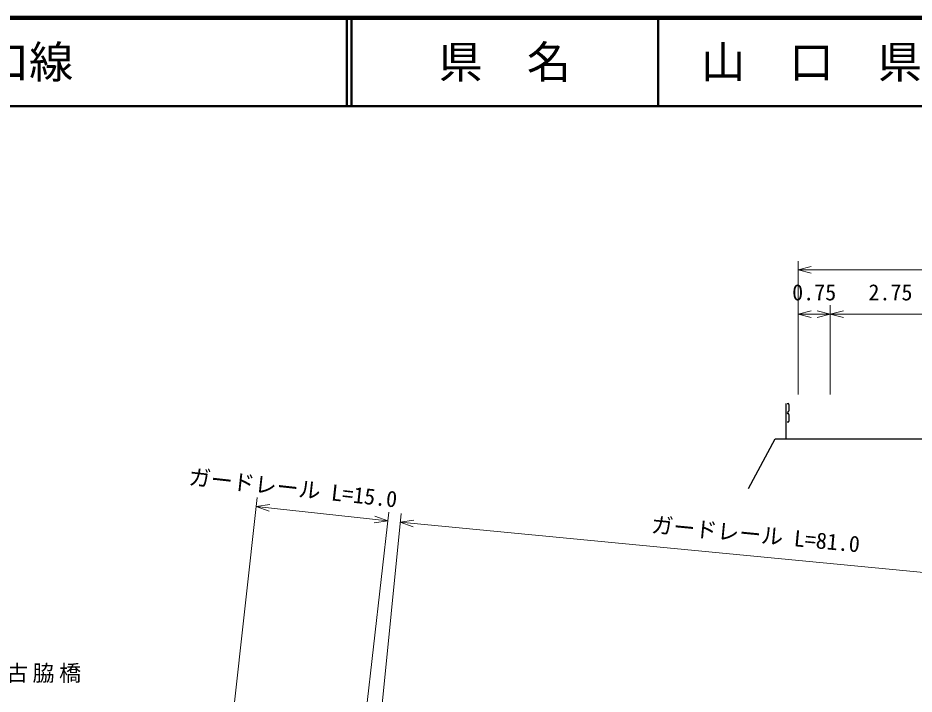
# Model space of a CAD drawing. Units: millimetres, scale not verified. Extents: x 40000 to 680000, y 20000 to 380000.
# Drawn here: x 260474 to 361994, y 303380 to 380000 of the extents above; entities that cross this region are included whole.
import ezdxf
from ezdxf.enums import TextEntityAlignment as Align

# ---------------------------------------------------------------- set-up
doc = ezdxf.new("R2010")
doc.units = ezdxf.units.MM
doc.header["$LTSCALE"] = 1000
for name, color, linetype, lineweight in [('M-BGD', 7, 'Continuous', 25), ('M-STR-HTXT', 7, 'Continuous', 13), ('M-TTL', 2, 'Continuous', 140), ('M-TTL-LINE', 7, 'Continuous', 50)]:
    doc.layers.add(name, color=color, linetype=linetype, lineweight=lineweight)
doc.layers.add('M-TTL-TXT', color=7, linetype='Continuous')
doc.styles.add('ＭＳ ゴシック', font='')
doc.styles.get('ＭＳ ゴシック').set_extended_font_data('MS Gothic')

msp = doc.modelspace()

# ---------------------------------------------------------------- linework, layer by layer
at = {"layer": 'M-BGD'}
for p, q in [((347520, 332311), (347520, 336311)), ((347620, 336311), (347720, 336311)), ((347820, 336211), (347820, 335461)), ((347820, 335061), (347820, 334311)), ((347620, 334211), (347720, 334211))]:
    msp.add_line(p, q, dxfattribs=at)
msp.add_lwpolyline([(343245, 326667), (346248, 332311), (347520, 332311), (389454, 332311), (389454, 328508), (392838, 328508), (392838, 332591), (397209, 332591)], dxfattribs=at)
for centre, start, end in [((347720, 336211), 0, 90), ((347720, 335261), 90, 270), ((347720, 335461), 270, 0), ((347720, 335061), 0, 90), ((347720, 334311), 270, 0)]:
    msp.add_arc(centre, 100, start, end, dxfattribs=at)
msp.add_open_spline([(295297, 294165), (296176, 294013), (296430, 293981), (297139, 293792), (297557, 293681), (297874, 293762), (298200, 293478), (298418, 293288), (298384, 293065), (298527, 292813), (298731, 292453), (298824, 292227), (299110, 291927), (299614, 291397), (300039, 291238), (300722, 290974), (301715, 290591), (302347, 290624), (303403, 290491), (304212, 290390), (304695, 290543), (305484, 290340), (306038, 290197), (306447, 290178), (306825, 289748), (307246, 289268), (306873, 288663), (307291, 288180), (307899, 287478), (308701, 287843), (309611, 287658), (311310, 287314), (312289, 287261), (313987, 286912), (316198, 286458), (317424, 286146), (319624, 285643), (322923, 284890), (324866, 284794), (328066, 283694), (331794, 282412), (333501, 280780), (337170, 279337), (339089, 278582), (340133, 277957), (342171, 277644), (345675, 277107), (347698, 277431), (351240, 277267), (354204, 277129), (355858, 276785), (358825, 276847), (364349, 276961), (367448, 277183), (372936, 277828), (375890, 278175), (377541, 278416), (380478, 278890), (386778, 279907), (390285, 280607), (396579, 281652), (399720, 282173), (401456, 282684), (404630, 282927), (407601, 283154), (409279, 282973), (412258, 282930), (417333, 282857), (420172, 282623), (425246, 282507), (429210, 282417), (431431, 282429), (435395, 282347), (439692, 282259), (442193, 281103), (446394, 282013), (447464, 282245), (447933, 282763), (448963, 283137), (450268, 283611), (451080, 283594), (452429, 283923), (453525, 284190), (454135, 284354), (455223, 284651), (456083, 284886), (456545, 285094), (457414, 285288), (458089, 285440), (458501, 285350), (459166, 285536), (460686, 285960), (461400, 286579), (462886, 287109), (464698, 287756), (465761, 287981), (467555, 288676), (480214, 293577), (487132, 296774), (499458, 302462), (506556, 305738), (510452, 307742), (517482, 311162), (521902, 313312), (524240, 314819), (528775, 316713), (533478, 318678), (536288, 319327), (541174, 320777), (546099, 322239), (548836, 323218), (553890, 324141), (558337, 324953), (559994, 325108), (565384, 325501)], degree=3, knots=[0, 0, 0, 0, 1, 1, 1, 2, 2, 2, 3, 3, 3, 4, 4, 4, 5, 5, 5, 6, 6, 6, 7, 7, 7, 8, 8, 8, 9, 9, 9, 10, 10, 10, 11, 11, 11, 12, 12, 12, 13, 13, 13, 14, 14, 14, 15, 15, 15, 16, 16, 16, 17, 17, 17, 18, 18, 18, 19, 19, 19, 20, 20, 20, 21, 21, 21, 22, 22, 22, 23, 23, 23, 24, 24, 24, 25, 25, 25, 26, 26, 26, 27, 27, 27, 28, 28, 28, 29, 29, 29, 30, 30, 30, 31, 31, 31, 32, 32, 32, 33, 33, 33, 34, 34, 34, 35, 35, 35, 36, 36, 36, 37, 37, 37, 38, 38, 38, 38], dxfattribs=at)
at = {"layer": 'M-STR-HTXT'}
for p, q in [((348853, 337311), (348853, 352440)), ((348853, 351440), (350353, 351815)), ((348853, 351440), (389454, 351440)), ((348853, 351440), (350353, 351065)), ((352504, 337311), (352504, 347440)), ((348853, 346440), (350353, 346815)), ((348853, 346440), (352504, 346440)), ((348853, 346440), (350353, 346065)), ((352504, 346440), (351004, 346815)), ((352504, 346440), (351004, 346065)), ((352504, 346440), (354004, 346815)), ((352504, 346440), (366131, 346440)), ((352504, 346440), (354004, 346065)), ((283548, 289174), (287583, 325644)), ((287473, 324650), (289005, 324858)), ((287473, 324650), (302369, 323002)), ((287473, 324650), (288922, 324112)), ((298200, 286083), (302479, 323996)), ((300097, 285728), (303889, 323861)), ((302369, 323002), (300837, 322794)), ((302369, 323002), (300920, 323540)), ((303793, 322865), (305322, 323095)), ((303793, 322865), (383817, 315178)), ((303793, 322865), (305250, 322349))]:
    msp.add_line(p, q, dxfattribs=at)
at = {"layer": 'M-TTL'}
msp.add_line((680000, 380000), (40000, 380000), dxfattribs=at)
at = {"layer": 'M-TTL-LINE'}
for p, q in [((297750, 380000), (297750, 370000)), ((298250, 380000), (298250, 370000)), ((333000, 380000), (333000, 370000)), ((40000, 370000), (680000, 370000))]:
    msp.add_line(p, q, dxfattribs=at)

# ---------------------------------------------------------------- texts
at = {"layer": 'M-BGD', "style": 'ＭＳ ゴシック'}
for s, p in [('0.75', (350679, 347440)), ('2.75', (359317, 347440))]:
    msp.add_text(s, height=1833, dxfattribs=at).set_placement(p, align=Align.BOTTOM_CENTER)
at = {"layer": 'M-BGD', "insert": (256135, 304643), "char_height": 1833, "attachment_point": 7, "style": 'ＭＳ ゴシック'}
msp.add_mtext('\\T1.2;名古脇橋', dxfattribs=at)
at = {"layer": 'M-STR-HTXT', "style": 'ＭＳ ゴシック'}
for s, rotation, p in [('ガードレール L=15.0', 353.686, (291476, 325276)), ('ガードレール L=81.0', 354.513, (343901, 320017))]:
    msp.add_text(s, height=1833, rotation=rotation, dxfattribs=at).set_placement(p, align=Align.BOTTOM_CENTER)
at = {"layer": 'M-TTL-TXT', "style": 'ＭＳ ゴシック'}
msp.add_text('一般県道\u3000柿木山口線', height=3666, dxfattribs=at).set_placement((216734, 375000), align=Align.MIDDLE_LEFT)
for s, p in [('県\u3000名', (315625, 375000)), ('山\u3000口\u3000県', (350375, 375000))]:
    msp.add_text(s, height=3666, dxfattribs=at).set_placement(p, align=Align.MIDDLE_CENTER)

doc.saveas('drawing.dxf')
